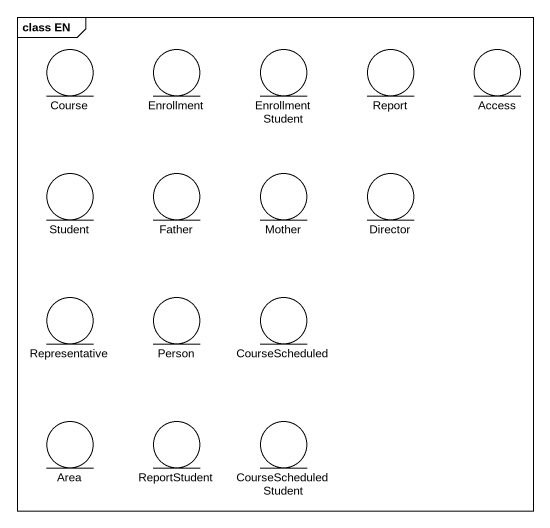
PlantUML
@startuml
mainframe class EN
entity Course
entity Enrollment
entity EnrollmentStudent
entity Report
entity Access
entity Student
entity Father
entity Mother
entity Director
entity Representative
entity "Person" as Person_
entity CourseScheduled
entity Area
entity ReportStudent
entity CourseScheduledStudent
@enduml
